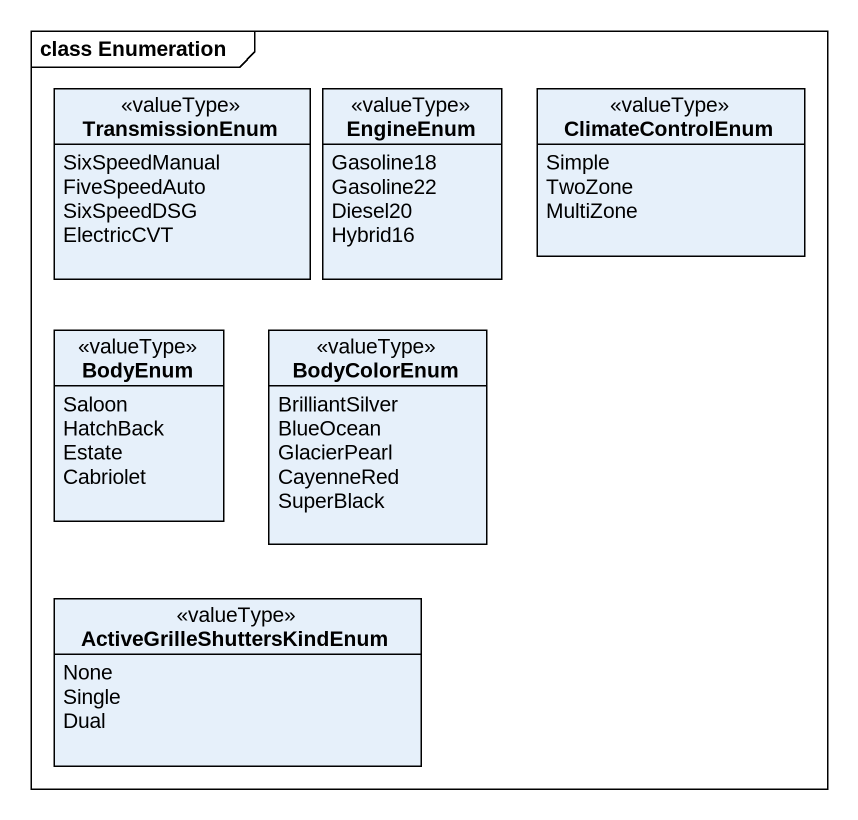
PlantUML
@startuml
mainframe class Enumeration
hide circle
hide empty members
enum TransmissionEnum <<valueType>> {
  SixSpeedManual
  FiveSpeedAuto
  SixSpeedDSG
  ElectricCVT
}
enum EngineEnum <<valueType>> {
  Gasoline18
  Gasoline22
  Diesel20
  Hybrid16
}
enum ClimateControlEnum <<valueType>> {
  Simple
  TwoZone
  MultiZone
}
enum BodyEnum <<valueType>> {
  Saloon
  HatchBack
  Estate
  Cabriolet
}
enum BodyColorEnum <<valueType>> {
  BrilliantSilver
  BlueOcean
  GlacierPearl
  CayenneRed
  SuperBlack
}
enum ActiveGrilleShuttersKindEnum <<valueType>> {
  None
  Single
  Dual
}
@enduml
